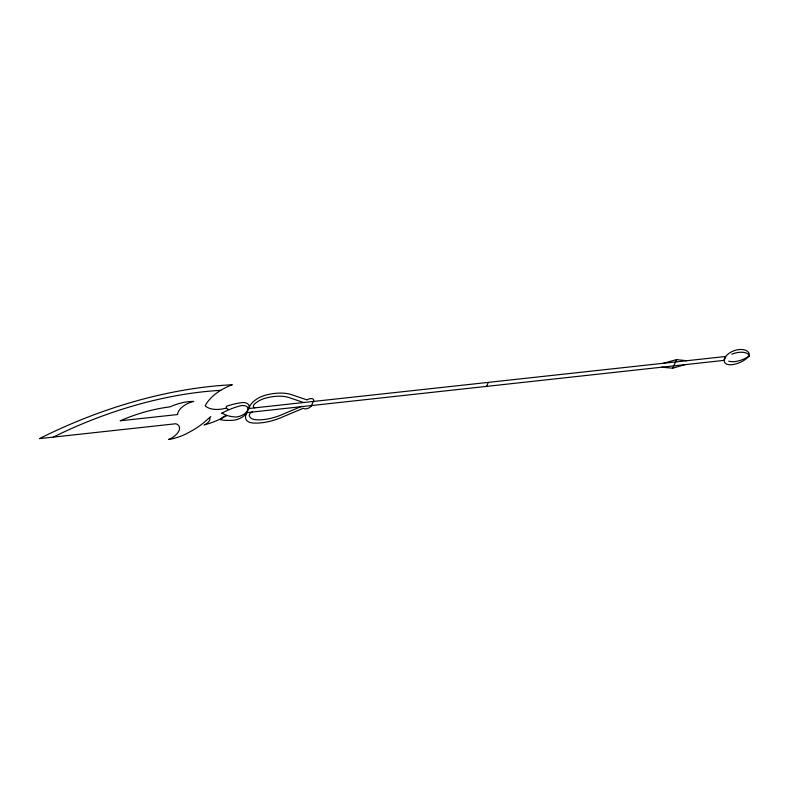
<?xml version="1.0" encoding="UTF-8"?>
<svg xmlns="http://www.w3.org/2000/svg" width="789" height="789" viewBox="0 0 789 789"><rect width="100%" height="100%" fill="white"/><g stroke="black" fill="none" stroke-linecap="round" stroke-linejoin="round"><path stroke-width="1.18" d="M311.221 406.118L313.499 401.157A4.842 2.574 -24 0 0 312.059 398.642A4.842 2.574 -24 0 0 306.98 399.895L292.571 395.033A42.182 22.417 -24 0 0 265.775 395.102A16.865 8.965 -24 0 0 249.008 408.002L247.973 408.012A10.543 5.602 -24 0 0 241.316 405.595A43.533 23.137 -24 0 0 223.612 412.262L221.739 413.258M247.292 412.105L248.032 408.229M486.576 386.285L488.371 382.369M661.705 367.181L672.721 368.197L676.646 359.616M226.818 415.418A6.608 3.511 -24 0 0 220.506 419.718A46.373 24.646 -24 0 0 234.816 420.093A12.013 6.381 -24 0 0 247.036 412.617L723.769 360.405L725.574 356.49L249.097 408.475L245.902 412.844A10.543 5.602 -24 0 1 236.227 417.026A43.533 23.137 -24 0 1 223.08 413.732L221.906 413.17M311.704 405.368L310.836 406.572A4.842 2.574 -24 0 1 303.282 408.258L282.669 416.937A42.182 22.417 -24 0 1 253.121 423.022A16.865 8.965 -24 0 1 247.036 412.617M210.831 416.503L206.116 420.616A46.127 24.508 -24 0 1 192.082 430.636L190.08 431.731A34.588 18.374 -24 0 1 168.639 439.503A14.37 7.634 -24 0 0 178.906 430.902A14.37 7.634 -24 0 0 175.858 423.742L39.45 438.625A291.358 154.831 -24 0 1 232.301 384.756A34.272 18.206 -24 0 0 205.179 405.802A27.566 14.646 -24 0 0 222.192 409.027L226.66 408.11M204.104 425.133L205.101 424.63A44.105 23.443 -24 0 0 219.914 419.176L221.689 418.288A44.105 23.443 -24 0 0 226.847 415.399M301.862 406.236L282.926 414.225A38.405 20.406 -24 0 1 256.021 419.768A15.356 8.156 -24 0 1 249.304 415.833A4.744 2.525 -24 0 1 252.51 411.819M672.721 368.197L685.168 364.617M663.352 363.285L676.498 359.626L686.815 360.721M246.178 412.578L247.223 412.4M303.449 402.459L290.244 397.972A38.405 20.406 -24 0 0 265.844 398.031A15.356 8.156 -24 0 0 254.63 403.919A4.744 2.525 -24 0 0 254.295 407.617L254.739 407.854M53.277 437.116A261.189 138.795 -24 0 1 220.742 390.328M728.73 361.194A16.924 8.995 -24 0 0 742.696 359.528L744.53 358.699A16.924 8.995 -24 0 0 749.55 355.602A16.559 8.797 -24 0 1 731.847 364.696A11.825 6.282 -24 0 1 724.154 360.326L725.9 356.204A11.825 6.282 -24 0 1 738.622 349.606A16.559 8.797 -24 0 1 749.412 355.592A16.924 8.995 -24 0 0 746.858 353.324L745.625 352.831A16.924 8.995 -24 0 0 731.798 354.192M229.382 409.56A6.647 3.531 -24 0 1 226.581 408.219L226.433 407.874A6.647 3.531 -24 0 1 226.542 406.246A46.373 24.646 -24 0 1 242.726 402.538A12.013 6.381 -24 0 1 249.008 408.002M209.618 417.519A8.255 4.389 -24 0 1 205.101 424.63M177.574 414.541L120.155 420.803A105.075 55.832 -24 0 1 170 406.877A35.544 18.887 -24 0 1 193.729 401.433A15.05 7.998 -24 0 0 177.574 414.541"/></g></svg>
